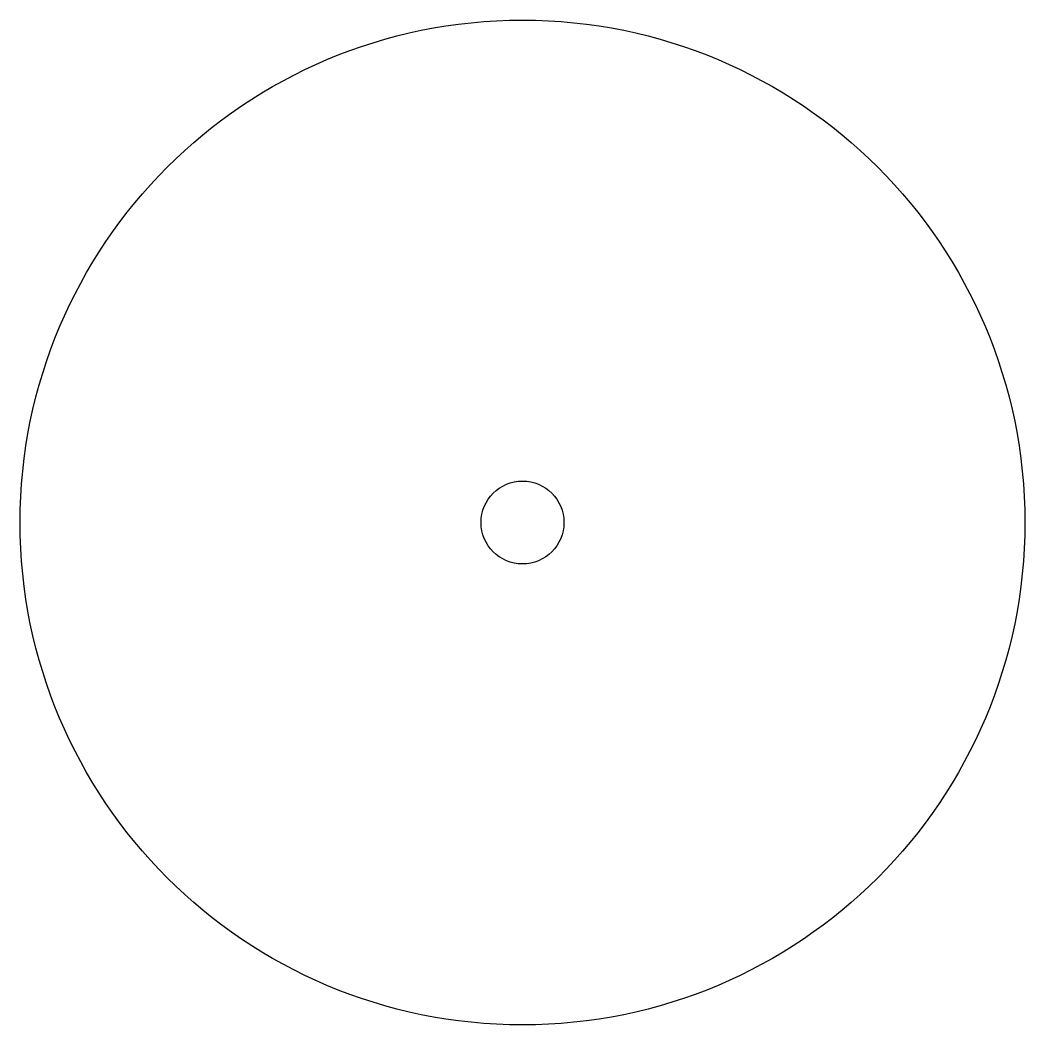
# Model space of a CAD drawing. Header units: millimetres. Extents: x -19.9 to 20.1, y -20 to 20.
import ezdxf

# ---------------------------------------------------------------- set-up
doc = ezdxf.new("R2010")
doc.units = ezdxf.units.MM

msp = doc.modelspace()

# ---------------------------------------------------------------- linework, layer by layer
at = {"color": 7, "linetype": 'Continuous', "lineweight": 25}
for radius in [20, 1.65]:
    msp.add_circle((0.135, 0), radius, dxfattribs=at)

doc.saveas('drawing.dxf')
